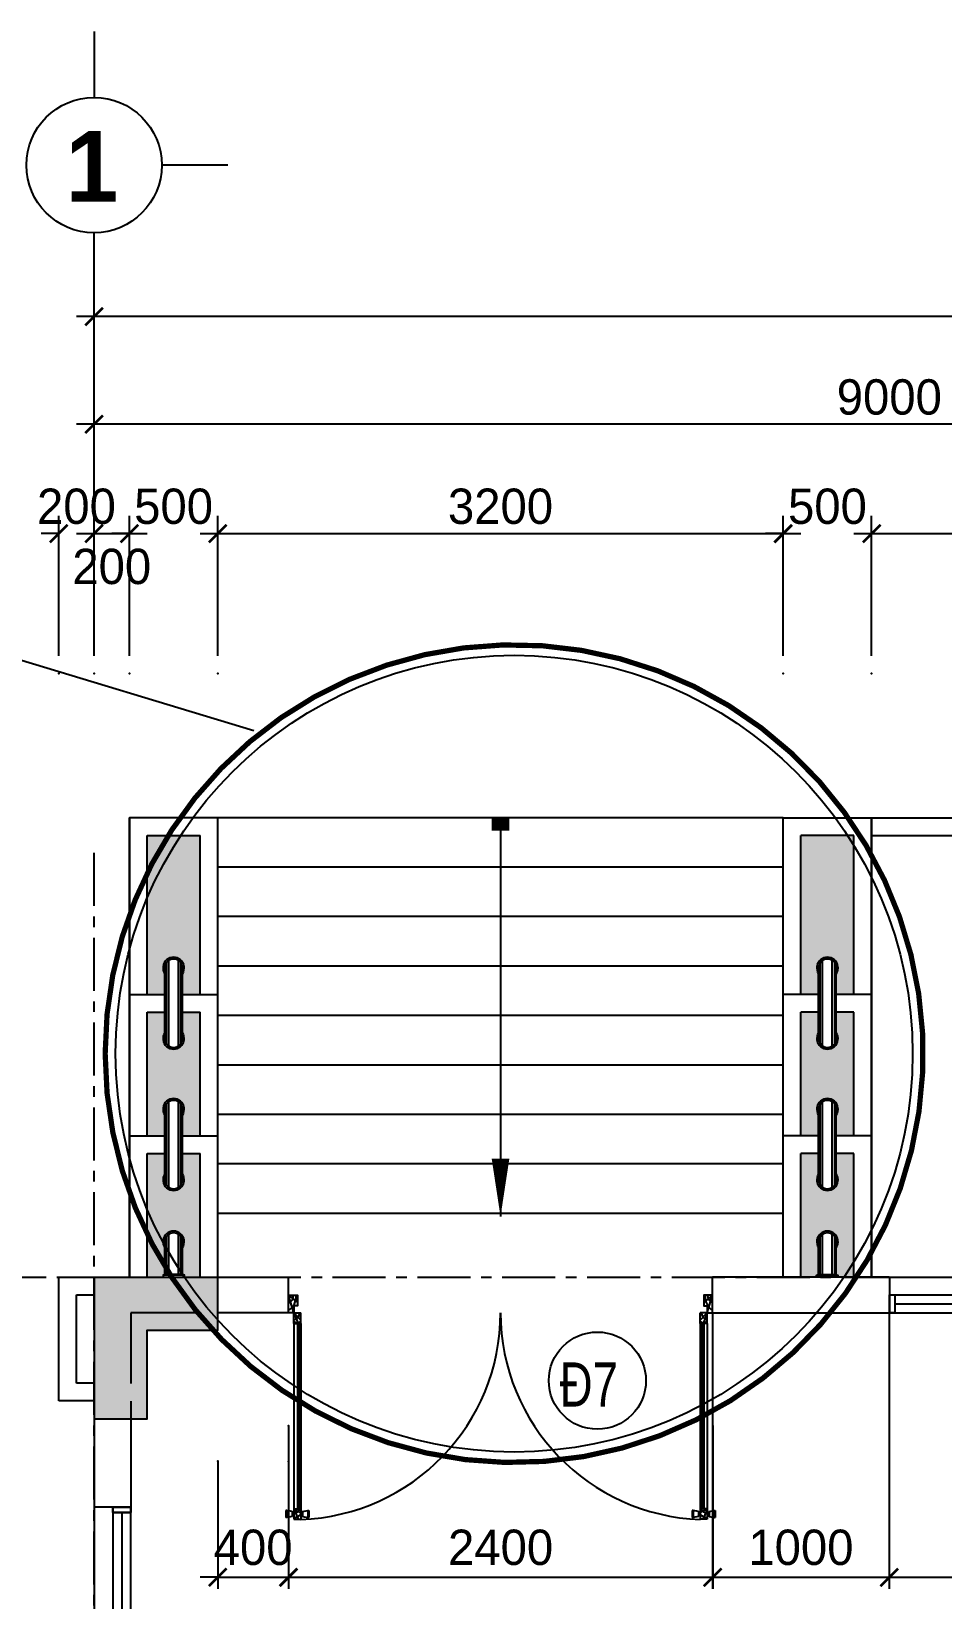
# Model space of a CAD drawing. Header units: inches. Extents: x -844707 to -690155, y -211546 to -175871.
# Drawn here: x -804174 to -799018, y -186416 to -177539 of the extents above; entities that cross this region are included whole.
import ezdxf

# ---------------------------------------------------------------- set-up
doc = ezdxf.new("R2010")
doc.units = ezdxf.units.IN
doc.header["$LTSCALE"] = 48
doc.header["$MEASUREMENT"] = 0
doc.linetypes.add('CENTER', pattern=[2, 1.25, -0.25, 0.25, -0.25])
for name, color, linetype in [('DWGSHARE.com-co-DWGSHARE.com', 72, 'Continuous'), ('DWGSHARE.com-COT-DWGSHARE.com', 2, 'Continuous'), ('DWGSHARE.com-CUA-DWGSHARE.com', 231, 'Continuous'), ('DWGSHARE.com-DIM-DWGSHARE.com', 251, 'Continuous'), ('DWGSHARE.com-duong-DWGSHARE.com', 160, 'Continuous'), ('DWGSHARE.com-HATCH-DWGSHARE.com', 8, 'Continuous'), ('DWGSHARE.com-KTEN-DWGSHARE.com', 5, 'Continuous'), ('DWGSHARE.com-NET-DWGSHARE.com', 245, 'Continuous'), ('DWGSHARE.com-text-DWGSHARE.com', 3, 'Continuous'), ('DWGSHARE.com-truc-DWGSHARE.com', 250, 'CENTER'), ('DWGSHARE.com-TUONG-DWGSHARE.com', 7, 'Continuous')]:
    doc.layers.add(name, color=color, linetype=linetype)
doc.layers.add('DWGSHARE.com-DefPoints-DWGSHARE.com', color=7, linetype='Continuous', plot=False)
doc.styles.add('AVO-B', font='')
doc.styles.add('KTEN', font='', dxfattribs={"width": 0.9})
doc.styles.add('style4', font='')
doc.styles.add('VNI-AVO', font='')
doc.styles.get('AVO-B').set_extended_font_data('VNI-Avo', bold=True)
doc.styles.get('KTEN').set_extended_font_data('VNI-Helve-Condense')
doc.styles.get('style4').set_extended_font_data('VNI-Avo')
doc.styles.get('VNI-AVO').set_extended_font_data('VNI-Avo')
doc.dimstyles.new('100', dxfattribs={"dimscale": 0, "dimtxt": 200, "dimasz": 100, "dimexe": 65, "dimexo": 0, "dimgap": 65, "dimtad": 1, "dimdec": 0, "dimzin": 0, "dimdsep": 46, "dimtxsty": 'style4', "dimblk": 'ARCHTICK', "dimcen": 0.1, "dimdle": 100, "dimclrd": 256, "dimclre": 256, "dimclrt": 2, "dimadec": 0, "dimazin": 0, "dimtfac": 1, "dimtdec": 0, "dimtix": 1, "dimtmove": 2, "dimatfit": 3, "dimldrblk": 'ARCHTICK', "dimfxl": 1, "dimtolj": 1, "dimtzin": 0, "dimlwd": -1, "dimlwe": -1, "dimarcsym": 0})
doc.dimstyles.new('tl1-100', dxfattribs={"dimtxt": 200, "dimasz": 100, "dimexe": 100, "dimexo": 100, "dimgap": 50, "dimtad": 1, "dimdec": 0, "dimzin": 0, "dimdsep": 46, "dimtxsty": 'VNI-AVO', "dimblk": 'ARCHTICK', "dimcen": 1, "dimdle": 100, "dimclrd": 256, "dimclre": 256, "dimclrt": 2, "dimadec": 0, "dimazin": 0, "dimtfac": 1, "dimtdec": 0, "dimtix": 1, "dimtofl": 0, "dimtmove": 2, "dimatfit": 3, "dimldrblk": 'ARCHTICK', "dimfxl": 1, "dimtolj": 2, "dimtzin": 0, "dimarcsym": 0})

# ---------------------------------------------------------------- blocks, each defined once
blk = doc.blocks.new('cua2400')
at = {"color": 3}
for p, q in [((-1169.9, 1155), (-1129.9, 1155)), ((-1169.9, 1095), (-1169.9, 1155)), ((-1129.9, 1095), (-1129.9, 1155)), ((1129.9, 1095), (1129.9, 1155)), ((1169.9, 1155), (1129.9, 1155)), ((1169.9, 1095), (1169.9, 1155)), ((-1169.9, 1095), (-1129.9, 1095)), ((1169.9, 1095), (1129.9, 1095)), ((-1169.9, 46.2), (-1129.9, 46.2)), ((-1169.9, 46.2), (-1169.9, -13.8)), ((-1129.9, 46.2), (-1129.9, -13.8)), ((1129.9, 46.2), (1129.9, -13.8)), ((1169.9, 46.2), (1129.9, 46.2)), ((1169.9, 46.2), (1169.9, -13.8)), ((-1169.9, -13.8), (-1129.9, -13.8)), ((1169.9, -13.8), (1129.9, -13.8))]:
    blk.add_line(p, q, dxfattribs=at)
at = {"color": 1}
for p, q in [((-1169.9, 1095), (-1145.8, 1155)), ((1169.9, 1095), (1145.8, 1155)), ((-1214.9, 1105), (-1214.9, 1145)), ((-1209.9, 1145), (-1214.9, 1145)), ((-1209.9, 1105), (-1214.9, 1105)), ((-1179.9, 1140), (-1209.9, 1145)), ((-1209.9, 1105), (-1209.9, 1145)), ((-1179.9, 1110), (-1209.9, 1105)), ((-1179.9, 1110), (-1179.9, 1140)), ((-1169.9, 1135), (-1179.9, 1135)), ((-1169.9, 1115), (-1179.9, 1115)), ((-1169.9, 1095), (-1129.9, 1117.5)), ((-1129.9, 1135), (-1119.9, 1135)), ((-1129.9, 1115), (-1119.9, 1115)), ((-1119.9, 1140), (-1089.9, 1145)), ((-1119.9, 1110), (-1119.9, 1140)), ((-1119.9, 1110), (-1089.9, 1105)), ((-1089.9, 1105), (-1089.9, 1145)), ((-1089.9, 1145), (-1084.9, 1145)), ((-1089.9, 1105), (-1084.9, 1105)), ((-1084.9, 1105), (-1084.9, 1145)), ((1089.9, 1145), (1084.9, 1145)), ((1084.9, 1105), (1084.9, 1145)), ((1089.9, 1105), (1084.9, 1105)), ((1119.9, 1140), (1089.9, 1145)), ((1089.9, 1105), (1089.9, 1145)), ((1119.9, 1110), (1089.9, 1105)), ((1119.9, 1110), (1119.9, 1140)), ((1129.9, 1135), (1119.9, 1135)), ((1129.9, 1115), (1119.9, 1115)), ((1169.9, 1095), (1129.9, 1117.5)), ((1169.9, 1135), (1179.9, 1135)), ((1169.9, 1115), (1179.9, 1115)), ((1179.9, 1140), (1209.9, 1145)), ((1179.9, 1110), (1179.9, 1140)), ((1179.9, 1110), (1209.9, 1105)), ((1209.9, 1105), (1209.9, 1145)), ((1209.9, 1145), (1214.9, 1145)), ((1209.9, 1105), (1214.9, 1105)), ((1214.9, 1105), (1214.9, 1145)), ((-1169.9, -13.8), (-1145.8, 46.2)), ((-1169.9, -13.8), (-1129.9, 28.7)), ((1169.9, -13.8), (1129.9, 28.7)), ((1169.9, -13.8), (1145.8, 46.2)), ((-1169.9, -13.8), (-1199.9, -113.8)), ((-1199.9, -113.8), (-1149.9, -73.1)), ((1199.9, -113.8), (1149.9, -73.1)), ((1169.9, -13.8), (1199.9, -113.8))]:
    blk.add_line(p, q, dxfattribs=at)
for p, q in [((-1169.9, 46.2), (-1169.9, 1095)), ((-1149.9, 46.2), (-1149.9, 1095)), ((-1139.9, 46.2), (-1139.9, 1095)), ((-1129.9, 46.2), (-1129.9, 1095)), ((1129.9, 46.2), (1129.9, 1095)), ((1139.9, 46.2), (1139.9, 1095)), ((1149.9, 46.2), (1149.9, 1095)), ((1169.9, 46.2), (1169.9, 1095))]:
    blk.add_line(p, q)
at = {"color": 3}
for points in [[(-1169.9, -53.8), (-1169.9, -13.8), (-1199.9, -13.8), (-1199.9, -113.8), (-1149.9, -113.8), (-1149.9, -53.8)], [(1169.9, -53.8), (1169.9, -13.8), (1199.9, -13.8), (1199.9, -113.8), (1149.9, -113.8), (1149.9, -53.8)]]:
    blk.add_lwpolyline(points, close=True, dxfattribs=at)
at = {"color": 1}
for centre, radius, start, end in [((-1169.9, -13.8), 1170, 0, 88.04079), ((1169.9, -13.8), 1170, 91.95921, 180), ((-1165.8, 1102.4), 42, 31.3101, 95.62688), ((-1160.5, 1092.4), 24.2, 6.04182, 112.89369), ((1165.8, 1102.4), 42, 84.37312, 148.6899), ((1160.5, 1092.4), 24.2, 67.10631, 173.95818), ((-1149.9, 7.6), 34.3, 54.32716, 125.75666), ((-1175.8, -13.1), 39.4, 358.8582, 81.3705), ((1149.9, 7.6), 34.3, 54.24334, 125.67284), ((1175.8, -13.1), 39.4, 98.6295, 181.1418), ((-1253.6, -106.1), 96.3, 355.39216, 56.0902), ((-1212.6, -109.5), 41, 353.86117, 71.95721), ((1253.6, -106.1), 96.3, 123.9098, 184.60784), ((1212.6, -109.5), 41, 108.04279, 186.13883)]:
    blk.add_arc(centre, radius, start, end, dxfattribs=at)
blk = doc.blocks.new('_ArchTick')
at = {"color": 0, "linetype": 'ByBlock', "const_width": 0.15}
blk.add_lwpolyline([(-0.5, -0.5), (0.5, 0.5)], dxfattribs=at)
blk = doc.blocks.new('*D52')
at = {"layer": 'DWGSHARE.com-DefPoints-DWGSHARE.com', "color": 0, "transparency": 16777216}
for p in [(-803819.5, -179763), (-803819.5, -181172.7), (-794819.5, -181172.7)]:
    blk.add_point(p, dxfattribs=at)
at = {"layer": 'DWGSHARE.com-DIM-DWGSHARE.com', "lineweight": -2, "transparency": 16777216}
for p, q in [((-803819.5, -181072.7), (-803819.5, -179663)), ((-794819.5, -181072.7), (-794819.5, -179663)), ((-794719.5, -179763), (-803919.5, -179763))]:
    blk.add_line(p, q, dxfattribs=at)
at = {"layer": 'DWGSHARE.com-DIM-DWGSHARE.com', "lineweight": -2, "transparency": 16777216, "xscale": 100, "yscale": 100, "zscale": 100, "rotation": 180}
blk.add_blockref('_ArchTick', (-803819.5, -179763), dxfattribs=at)
at = {"layer": 'DWGSHARE.com-DIM-DWGSHARE.com', "lineweight": -2, "transparency": 16777216, "xscale": 100, "yscale": 100, "zscale": 100}
blk.add_blockref('_ArchTick', (-794819.5, -179763), dxfattribs=at)
at = {"layer": 'DWGSHARE.com-DIM-DWGSHARE.com', "color": 2, "transparency": 16777216, "insert": (-799319.5, -179609.5), "char_height": 200, "attachment_point": 5, "style": 'VNI-AVO'}
blk.add_mtext('\\A2;9000', dxfattribs=at)
blk = doc.blocks.new('*D53')
at = {"layer": 'DWGSHARE.com-DefPoints-DWGSHARE.com', "color": 0, "transparency": 16777216}
for p in [(-803819.5, -179153.6), (-803819.5, -181172.7), (-781819.5, -181172.7)]:
    blk.add_point(p, dxfattribs=at)
at = {"layer": 'DWGSHARE.com-DIM-DWGSHARE.com', "lineweight": -2, "transparency": 16777216}
for p, q in [((-803819.5, -181072.7), (-803819.5, -179053.6)), ((-781819.5, -181072.7), (-781819.5, -179053.6)), ((-781719.5, -179153.6), (-803919.5, -179153.6))]:
    blk.add_line(p, q, dxfattribs=at)
at = {"layer": 'DWGSHARE.com-DIM-DWGSHARE.com', "lineweight": -2, "transparency": 16777216, "xscale": 100, "yscale": 100, "zscale": 100, "rotation": 180}
blk.add_blockref('_ArchTick', (-803819.5, -179153.6), dxfattribs=at)
at = {"layer": 'DWGSHARE.com-DIM-DWGSHARE.com', "lineweight": -2, "transparency": 16777216, "xscale": 100, "yscale": 100, "zscale": 100}
blk.add_blockref('_ArchTick', (-781819.5, -179153.6), dxfattribs=at)
at = {"layer": 'DWGSHARE.com-DIM-DWGSHARE.com', "color": 2, "transparency": 16777216, "insert": (-792519.5, -178923.1), "char_height": 200, "attachment_point": 5, "style": 'VNI-AVO'}
blk.add_mtext('\\A2;22000', dxfattribs=at)
blk = doc.blocks.new('*D258')
at = {"layer": 'DWGSHARE.com-DefPoints-DWGSHARE.com', "color": 0, "transparency": 16777216}
for p in [(-803619.8, -180381.7), (-803819.5, -181172.7), (-803619.8, -181172.7)]:
    blk.add_point(p, dxfattribs=at)
at = {"layer": 'DWGSHARE.com-DIM-DWGSHARE.com', "lineweight": -2, "transparency": 16777216}
for p, q in [((-803819.5, -181072.7), (-803819.5, -180281.7)), ((-803619.8, -181072.7), (-803619.8, -180281.7)), ((-803919.5, -180381.7), (-803519.8, -180381.7))]:
    blk.add_line(p, q, dxfattribs=at)
at = {"layer": 'DWGSHARE.com-DIM-DWGSHARE.com', "lineweight": -2, "transparency": 16777216, "xscale": 100, "yscale": 100, "zscale": 100, "rotation": 180}
blk.add_blockref('_ArchTick', (-803819.5, -180381.7), dxfattribs=at)
at = {"layer": 'DWGSHARE.com-DIM-DWGSHARE.com', "lineweight": -2, "transparency": 16777216, "xscale": 100, "yscale": 100, "zscale": 100}
blk.add_blockref('_ArchTick', (-803619.8, -180381.7), dxfattribs=at)
at = {"layer": 'DWGSHARE.com-DIM-DWGSHARE.com', "color": 2, "transparency": 16777216, "insert": (-803719.6, -180568.8), "char_height": 200, "attachment_point": 5, "style": 'VNI-AVO'}
blk.add_mtext('\\A2;200', dxfattribs=at)
blk = doc.blocks.new('*D259')
at = {"layer": 'DWGSHARE.com-DefPoints-DWGSHARE.com', "color": 0, "transparency": 16777216}
for p in [(-799919.7, -180381.7), (-803119.6, -181172.7), (-799919.7, -181172.7)]:
    blk.add_point(p, dxfattribs=at)
at = {"layer": 'DWGSHARE.com-DIM-DWGSHARE.com', "lineweight": -2, "transparency": 16777216}
for p, q in [((-803119.6, -181072.7), (-803119.6, -180281.7)), ((-799919.7, -181072.7), (-799919.7, -180281.7)), ((-803219.6, -180381.7), (-799819.7, -180381.7))]:
    blk.add_line(p, q, dxfattribs=at)
at = {"layer": 'DWGSHARE.com-DIM-DWGSHARE.com', "lineweight": -2, "transparency": 16777216, "xscale": 100, "yscale": 100, "zscale": 100, "rotation": 180}
blk.add_blockref('_ArchTick', (-803119.6, -180381.7), dxfattribs=at)
at = {"layer": 'DWGSHARE.com-DIM-DWGSHARE.com', "lineweight": -2, "transparency": 16777216, "xscale": 100, "yscale": 100, "zscale": 100}
blk.add_blockref('_ArchTick', (-799919.7, -180381.7), dxfattribs=at)
at = {"layer": 'DWGSHARE.com-DIM-DWGSHARE.com', "color": 2, "transparency": 16777216, "insert": (-801519.6, -180228.2), "char_height": 200, "attachment_point": 5, "style": 'VNI-AVO'}
blk.add_mtext('\\A2;3200', dxfattribs=at)
blk = doc.blocks.new('*D260')
at = {"layer": 'DWGSHARE.com-DefPoints-DWGSHARE.com', "color": 0, "transparency": 16777216}
for p in [(-795019.4, -180381.7), (-799419.5, -181172.7), (-795019.4, -181172.7)]:
    blk.add_point(p, dxfattribs=at)
at = {"layer": 'DWGSHARE.com-DIM-DWGSHARE.com', "lineweight": -2, "transparency": 16777216}
for p, q in [((-799419.5, -181072.7), (-799419.5, -180281.7)), ((-795019.4, -181072.7), (-795019.4, -180281.7)), ((-799519.5, -180381.7), (-794919.4, -180381.7))]:
    blk.add_line(p, q, dxfattribs=at)
at = {"layer": 'DWGSHARE.com-DIM-DWGSHARE.com', "lineweight": -2, "transparency": 16777216, "xscale": 100, "yscale": 100, "zscale": 100, "rotation": 180}
blk.add_blockref('_ArchTick', (-799419.5, -180381.7), dxfattribs=at)
at = {"layer": 'DWGSHARE.com-DIM-DWGSHARE.com', "lineweight": -2, "transparency": 16777216, "xscale": 100, "yscale": 100, "zscale": 100}
blk.add_blockref('_ArchTick', (-795019.4, -180381.7), dxfattribs=at)
at = {"layer": 'DWGSHARE.com-DIM-DWGSHARE.com', "color": 2, "transparency": 16777216, "insert": (-797219.4, -180228.2), "char_height": 200, "attachment_point": 5, "style": 'VNI-AVO'}
blk.add_mtext('\\A2;4400', dxfattribs=at)
blk = doc.blocks.new('*D294')
at = {"layer": 'DWGSHARE.com-DefPoints-DWGSHARE.com', "color": 0, "transparency": 16777216}
for p in [(-803819.5, -180381.7), (-804019.1, -181172.7), (-803819.5, -181172.7)]:
    blk.add_point(p, dxfattribs=at)
at = {"layer": 'DWGSHARE.com-DIM-DWGSHARE.com', "lineweight": -2, "transparency": 16777216}
for p, q in [((-804019.1, -181072.7), (-804019.1, -180281.7)), ((-803819.5, -181072.7), (-803819.5, -180281.7)), ((-804019.1, -180381.7), (-804119.1, -180381.7)), ((-803819.5, -180381.7), (-803719.5, -180381.7))]:
    blk.add_line(p, q, dxfattribs=at)
at = {"layer": 'DWGSHARE.com-DIM-DWGSHARE.com', "lineweight": -2, "transparency": 16777216, "xscale": 100, "yscale": 100, "zscale": 100}
blk.add_blockref('_ArchTick', (-804019.1, -180381.7), dxfattribs=at)
at = {"layer": 'DWGSHARE.com-DIM-DWGSHARE.com', "lineweight": -2, "transparency": 16777216, "xscale": 100, "yscale": 100, "zscale": 100, "rotation": 180}
blk.add_blockref('_ArchTick', (-803819.5, -180381.7), dxfattribs=at)
at = {"layer": 'DWGSHARE.com-DIM-DWGSHARE.com', "color": 2, "transparency": 16777216, "insert": (-803919.3, -180228.2), "char_height": 200, "attachment_point": 5, "style": 'VNI-AVO'}
blk.add_mtext('\\A2;200', dxfattribs=at)
blk = doc.blocks.new('*D295')
at = {"layer": 'DWGSHARE.com-DefPoints-DWGSHARE.com', "color": 0, "transparency": 16777216}
for p in [(-803119.6, -180381.7), (-803619.8, -181172.7), (-803119.6, -181172.7)]:
    blk.add_point(p, dxfattribs=at)
at = {"layer": 'DWGSHARE.com-DIM-DWGSHARE.com', "lineweight": -2, "transparency": 16777216}
for p, q in [((-803619.8, -181072.7), (-803619.8, -180281.7)), ((-803119.6, -181072.7), (-803119.6, -180281.7)), ((-803619.8, -180381.7), (-803719.8, -180381.7)), ((-803119.6, -180381.7), (-803019.6, -180381.7))]:
    blk.add_line(p, q, dxfattribs=at)
at = {"layer": 'DWGSHARE.com-DIM-DWGSHARE.com', "lineweight": -2, "transparency": 16777216, "xscale": 100, "yscale": 100, "zscale": 100}
blk.add_blockref('_ArchTick', (-803619.8, -180381.7), dxfattribs=at)
at = {"layer": 'DWGSHARE.com-DIM-DWGSHARE.com', "lineweight": -2, "transparency": 16777216, "xscale": 100, "yscale": 100, "zscale": 100, "rotation": 180}
blk.add_blockref('_ArchTick', (-803119.6, -180381.7), dxfattribs=at)
at = {"layer": 'DWGSHARE.com-DIM-DWGSHARE.com', "color": 2, "transparency": 16777216, "insert": (-803369.7, -180228.2), "char_height": 200, "attachment_point": 5, "style": 'VNI-AVO'}
blk.add_mtext('\\A2;500', dxfattribs=at)
blk = doc.blocks.new('*D296')
at = {"layer": 'DWGSHARE.com-DefPoints-DWGSHARE.com', "color": 0, "transparency": 16777216}
for p in [(-799419.5, -180381.7), (-799919.7, -181172.7), (-799419.5, -181172.7)]:
    blk.add_point(p, dxfattribs=at)
at = {"layer": 'DWGSHARE.com-DIM-DWGSHARE.com', "lineweight": -2, "transparency": 16777216}
for p, q in [((-799919.7, -181072.7), (-799919.7, -180281.7)), ((-799419.5, -181072.7), (-799419.5, -180281.7)), ((-799919.7, -180381.7), (-800019.7, -180381.7)), ((-799419.5, -180381.7), (-799319.5, -180381.7))]:
    blk.add_line(p, q, dxfattribs=at)
at = {"layer": 'DWGSHARE.com-DIM-DWGSHARE.com', "lineweight": -2, "transparency": 16777216, "xscale": 100, "yscale": 100, "zscale": 100}
blk.add_blockref('_ArchTick', (-799919.7, -180381.7), dxfattribs=at)
at = {"layer": 'DWGSHARE.com-DIM-DWGSHARE.com', "lineweight": -2, "transparency": 16777216, "xscale": 100, "yscale": 100, "zscale": 100, "rotation": 180}
blk.add_blockref('_ArchTick', (-799419.5, -180381.7), dxfattribs=at)
at = {"layer": 'DWGSHARE.com-DIM-DWGSHARE.com', "color": 2, "transparency": 16777216, "insert": (-799669.6, -180228.2), "char_height": 200, "attachment_point": 5, "style": 'VNI-AVO'}
blk.add_mtext('\\A2;500', dxfattribs=at)
blk = doc.blocks.new('*D415')
at = {"layer": 'DWGSHARE.com-DefPoints-DWGSHARE.com', "color": 0, "transparency": 16777216}
for p in [(-803119.5, -185632.4), (-802719.6, -185632.9), (-802719.6, -186289.3)]:
    blk.add_point(p, dxfattribs=at)
at = {"layer": 'DWGSHARE.com-DIM-DWGSHARE.com', "transparency": 16777216}
for p, q in [((-803119.5, -185632.4), (-803119.5, -186354.3)), ((-802719.6, -185632.9), (-802719.6, -186354.3)), ((-803119.5, -186289.3), (-803219.5, -186289.3)), ((-803119.5, -186289.3), (-802719.6, -186289.3)), ((-802719.6, -186289.3), (-802619.6, -186289.3))]:
    blk.add_line(p, q, dxfattribs=at)
at = {"layer": 'DWGSHARE.com-DIM-DWGSHARE.com', "transparency": 16777216, "xscale": 100, "yscale": 100, "zscale": 100}
blk.add_blockref('_ArchTick', (-803119.5, -186289.3), dxfattribs=at)
at = {"layer": 'DWGSHARE.com-DIM-DWGSHARE.com', "transparency": 16777216, "xscale": 100, "yscale": 100, "zscale": 100, "rotation": 180}
blk.add_blockref('_ArchTick', (-802719.6, -186289.3), dxfattribs=at)
at = {"layer": 'DWGSHARE.com-DIM-DWGSHARE.com', "color": 2, "transparency": 16777216, "insert": (-802919.5, -186120.8), "char_height": 200, "attachment_point": 5, "style": 'style4'}
blk.add_mtext('\\A1;400', dxfattribs=at)
blk = doc.blocks.new('*D416')
at = {"layer": 'DWGSHARE.com-DefPoints-DWGSHARE.com', "color": 0, "transparency": 16777216}
for p in [(-802719.4, -185432.5), (-800318.9, -185431.3), (-800318.9, -186289.3)]:
    blk.add_point(p, dxfattribs=at)
at = {"layer": 'DWGSHARE.com-DIM-DWGSHARE.com', "transparency": 16777216}
for p, q in [((-802719.4, -185432.5), (-802719.4, -186354.3)), ((-800318.9, -185431.3), (-800318.9, -186354.3)), ((-802819.4, -186289.3), (-800218.9, -186289.3))]:
    blk.add_line(p, q, dxfattribs=at)
at = {"layer": 'DWGSHARE.com-DIM-DWGSHARE.com', "transparency": 16777216, "xscale": 100, "yscale": 100, "zscale": 100, "rotation": 180}
blk.add_blockref('_ArchTick', (-802719.4, -186289.3), dxfattribs=at)
at = {"layer": 'DWGSHARE.com-DIM-DWGSHARE.com', "transparency": 16777216, "xscale": 100, "yscale": 100, "zscale": 100}
blk.add_blockref('_ArchTick', (-800318.9, -186289.3), dxfattribs=at)
at = {"layer": 'DWGSHARE.com-DIM-DWGSHARE.com', "color": 2, "transparency": 16777216, "insert": (-801519.1, -186120.8), "char_height": 200, "attachment_point": 5, "style": 'style4'}
blk.add_mtext('\\A1;2400', dxfattribs=at)
blk = doc.blocks.new('*D417')
at = {"layer": 'DWGSHARE.com-DefPoints-DWGSHARE.com', "color": 0, "transparency": 16777216}
for p in [(-800319.5, -184792.1), (-799319.8, -184792.1), (-799319.8, -186289.3)]:
    blk.add_point(p, dxfattribs=at)
at = {"layer": 'DWGSHARE.com-DIM-DWGSHARE.com', "transparency": 16777216}
for p, q in [((-800319.5, -184792.1), (-800319.5, -186354.3)), ((-799319.8, -184792.1), (-799319.8, -186354.3)), ((-800419.5, -186289.3), (-799219.8, -186289.3))]:
    blk.add_line(p, q, dxfattribs=at)
at = {"layer": 'DWGSHARE.com-DIM-DWGSHARE.com', "transparency": 16777216, "xscale": 100, "yscale": 100, "zscale": 100, "rotation": 180}
blk.add_blockref('_ArchTick', (-800319.5, -186289.3), dxfattribs=at)
at = {"layer": 'DWGSHARE.com-DIM-DWGSHARE.com', "transparency": 16777216, "xscale": 100, "yscale": 100, "zscale": 100}
blk.add_blockref('_ArchTick', (-799319.8, -186289.3), dxfattribs=at)
at = {"layer": 'DWGSHARE.com-DIM-DWGSHARE.com', "color": 2, "transparency": 16777216, "insert": (-799819.7, -186120.8), "char_height": 200, "attachment_point": 5, "style": 'style4'}
blk.add_mtext('\\A1;1000', dxfattribs=at)
blk = doc.blocks.new('*D418')
at = {"layer": 'DWGSHARE.com-DefPoints-DWGSHARE.com', "color": 0, "transparency": 16777216}
for p in [(-799319.8, -184792.1), (-795319.4, -185573.2), (-795319.4, -186289.3)]:
    blk.add_point(p, dxfattribs=at)
at = {"layer": 'DWGSHARE.com-DIM-DWGSHARE.com', "transparency": 16777216}
for p, q in [((-799319.8, -184792.1), (-799319.8, -186354.3)), ((-795319.4, -185573.2), (-795319.4, -186354.3)), ((-799419.8, -186289.3), (-795219.4, -186289.3))]:
    blk.add_line(p, q, dxfattribs=at)
at = {"layer": 'DWGSHARE.com-DIM-DWGSHARE.com', "transparency": 16777216, "xscale": 100, "yscale": 100, "zscale": 100, "rotation": 180}
blk.add_blockref('_ArchTick', (-799319.8, -186289.3), dxfattribs=at)
at = {"layer": 'DWGSHARE.com-DIM-DWGSHARE.com', "transparency": 16777216, "xscale": 100, "yscale": 100, "zscale": 100}
blk.add_blockref('_ArchTick', (-795319.4, -186289.3), dxfattribs=at)
at = {"layer": 'DWGSHARE.com-DIM-DWGSHARE.com', "color": 2, "transparency": 16777216, "insert": (-797319.6, -186120.8), "char_height": 200, "attachment_point": 5, "style": 'style4'}
blk.add_mtext('\\A1;4000', dxfattribs=at)

msp = doc.modelspace()

# ---------------------------------------------------------------- hatches: boundary and pattern name
at = {"layer": 'DWGSHARE.com-co-DWGSHARE.com'}
h = msp.add_hatch(dxfattribs=at)
h.set_pattern_fill('AR-CONC', color=256, scale=20, style=0)
h.set_pattern_definition([(50, (-2108.91, 243.67), (143.452037, -12.550427), [15, -165]), (355, (-2108.91, 243.67), (-27.750267, 150.438427), [12, -132]), (100.4514, (-2096.96, 242.62), (115.701876, 137.887908), [12.748038, -140.228422]), (46.1842, (-2108.91, 283.67), (213.44821, -33.103803), [22.5, -247.5]), (96.6356, (-2091.12, 280.9), (186.93254, 194.823574), [19.12206, -210.3426]), (351.1842, (-2108.9, 283.67), (186.93239, 194.82372), [18, -198]), (21, (-2088.91, 273.67), (119.38141, -80.523778), [15, -165]), (326, (-2088.91, 273.67), (48.663066, 145.03001), [12, -132]), (71.4514, (-2078.96, 266.96), (168.044526, 64.5061), [12.748038, -140.228422]), (37.5, (-2108.91, 243.667), (2.431971, 66.5787708), [0, -130.4, 0, -134, 0, -132.5]), (7.5, (-2108.91, 243.67), (52.6139075, 78.8823424), [0, -76.4, 0, -127.4, 0, -50.5]), (327.5, (-2153.51, 243.67), (106.7644872, -4.5109743), [0, -50, 0, -156, 0, -207]), (317.5, (-2173.51, 243.67), (116.637234, 20.020996), [0, -65, 0, -103.6, 0, -147])])
h.paths.add_polyline_path([(-803219.6, -182089.8), (-803519.6, -182089.8), (-803519.6, -182989.7), (-803419.6, -182989.7), (-803419.6, -182872.8, -1.863325), (-803319.6, -182872.8), (-803319.6, -182989.7), (-803219.6, -182989.7)])
h.paths.add_polyline_path([(-803219.6, -183089.7), (-803319.6, -183089.7), (-803319.6, -183206.5, -1.863325), (-803419.6, -183206.5), (-803419.6, -183089.7), (-803519.6, -183089.7), (-803519.6, -183789.7), (-803419.6, -183789.7), (-803419.6, -183672.8, -1.863325), (-803319.6, -183672.8), (-803319.6, -183789.7), (-803219.6, -183789.7)])
h.paths.add_polyline_path([(-803219.6, -183889.7), (-803319.6, -183889.7), (-803319.6, -184006.5, -1.863325), (-803419.6, -184006.5), (-803419.6, -183889.7), (-803519.6, -183889.7), (-803519.6, -184589.7), (-803428.6, -184589.7), (-803428.6, -184579.6), (-803419.6, -184575.1), (-803419.6, -184422.8, -1.863325), (-803319.6, -184422.8), (-803319.6, -184574.1), (-803308.6, -184579.6), (-803308.6, -184589.7), (-803219.6, -184589.7)])
h.paths.add_polyline_path([(-799519.7, -182089.8), (-799819.7, -182089.8), (-799819.7, -182989.7), (-799719.7, -182989.7), (-799719.7, -182872.8, -1.863325), (-799619.7, -182872.8), (-799619.7, -182989.7), (-799519.7, -182989.7)])
h.paths.add_polyline_path([(-799519.7, -183089.7), (-799619.7, -183089.7), (-799619.7, -183206.5, -1.863325), (-799719.7, -183206.5), (-799719.7, -183089.7), (-799819.7, -183089.7), (-799819.7, -183789.7), (-799719.7, -183789.7), (-799719.7, -183672.8, -1.863325), (-799619.7, -183672.8), (-799619.7, -183789.7), (-799519.7, -183789.7)])
h.paths.add_polyline_path([(-799519.7, -183889.7), (-799619.7, -183889.7), (-799619.7, -184006.5, -1.863325), (-799719.7, -184006.5), (-799719.7, -183889.7), (-799819.7, -183889.7), (-799819.7, -184589.7), (-799730.7, -184589.7), (-799730.7, -184579.6), (-799719.7, -184574.1), (-799719.7, -184422.8, -1.863325), (-799619.7, -184422.8), (-799619.7, -184575.1), (-799610.7, -184579.6), (-799610.7, -184589.7), (-799519.7, -184589.7)])
at = {"layer": 'DWGSHARE.com-COT-DWGSHARE.com'}
msp.add_hatch(color=256, dxfattribs=at).paths.add_polyline_path([(-803119.5, -184591.8), (-803819.5, -184591.8), (-803819.5, -185391.9), (-803519.5, -185391.9), (-803519.5, -184889.8), (-803119.5, -184889.8)])

# ---------------------------------------------------------------- linework, layer by layer
msp.add_lwpolyline([(-803119.5, -184591.8), (-803819.5, -184591.8), (-803819.5, -185391.9), (-803519.5, -185391.9), (-803519.5, -184889.8), (-803119.5, -184889.8)], close=True, dxfattribs=at)
at = {"layer": 'DWGSHARE.com-CUA-DWGSHARE.com'}
msp.add_circle((-800971.5, -185176.1), 275, dxfattribs=at)
at = {"layer": 'DWGSHARE.com-DIM-DWGSHARE.com'}
for p, q in [((-803819.5, -177538.9), (-803819.5, -177912.9)), ((-803062.5, -178295.9), (-803436.5, -178295.9)), ((-803819.5, -179052.9), (-803819.5, -178678.9)), ((-802915.4, -181497.2), (-804939.6, -180885.9))]:
    msp.add_line(p, q, dxfattribs=at)
for centre, radius in [((-803819.5, -178295.9), 383), ((-801442.6, -183325.3), 2314.3), ((-801442.6, -183325.3), 2254.9)]:
    msp.add_circle(centre, radius, dxfattribs=at)
at = {"layer": 'DWGSHARE.com-duong-DWGSHARE.com', "const_width": 100}
msp.add_lwpolyline([(-801519.6, -181989.8), (-801519.6, -182063.3)], dxfattribs=at)
at = {"layer": 'DWGSHARE.com-duong-DWGSHARE.com'}
msp.add_lwpolyline([(-801519.6, -184247.8, 0, 100, 0), (-801519.6, -183919.7, 100, 100, 0)], format="xyseb", dxfattribs=at)
at = {"layer": 'DWGSHARE.com-HATCH-DWGSHARE.com'}
for p, q in [((-803418.6, -183249.6), (-803418.6, -182829.7)), ((-803416.6, -183256.7), (-803416.6, -182822.6)), ((-803410.6, -183268.3), (-803410.6, -182811.1)), ((-803396.6, -183281.8), (-803396.6, -182797.6)), ((-803342.6, -183281.8), (-803342.6, -182797.6)), ((-803328.6, -183268.3), (-803328.6, -182811.1)), ((-803322.6, -183256.7), (-803322.6, -182822.6)), ((-803320.6, -183249.6), (-803320.6, -182829.7)), ((-799718.7, -183249.6), (-799718.7, -182829.7)), ((-799716.7, -183256.7), (-799716.7, -182822.6)), ((-799710.7, -183268.3), (-799710.7, -182811.1)), ((-799696.7, -183281.8), (-799696.7, -182797.6)), ((-799642.7, -183281.8), (-799642.7, -182797.6)), ((-799628.7, -183268.3), (-799628.7, -182811.1)), ((-799622.7, -183256.7), (-799622.7, -182822.6)), ((-799620.7, -183249.6), (-799620.7, -182829.7)), ((-803418.6, -184049.6), (-803418.6, -183629.7)), ((-803416.6, -184056.7), (-803416.6, -183622.6)), ((-803410.6, -184068.3), (-803410.6, -183611.1)), ((-803396.6, -184081.8), (-803396.6, -183597.6)), ((-803342.6, -184081.8), (-803342.6, -183597.6)), ((-803328.6, -184068.3), (-803328.6, -183611.1)), ((-803322.6, -184056.7), (-803322.6, -183622.6)), ((-803320.6, -184049.6), (-803320.6, -183629.7)), ((-799718.7, -184049.6), (-799718.7, -183629.7)), ((-799716.7, -184056.7), (-799716.7, -183622.6)), ((-799710.7, -184068.3), (-799710.7, -183611.1)), ((-799696.7, -184081.8), (-799696.7, -183597.6)), ((-799642.7, -184081.8), (-799642.7, -183597.6)), ((-799628.7, -184068.3), (-799628.7, -183611.1)), ((-799622.7, -184056.7), (-799622.7, -183622.6)), ((-799620.7, -184049.6), (-799620.7, -183629.7)), ((-803410.6, -184574.7), (-803410.6, -184361.1)), ((-803396.6, -184574.7), (-803396.6, -184347.6)), ((-803342.6, -184574.7), (-803342.6, -184347.6)), ((-803328.6, -184574.7), (-803328.6, -184361.1)), ((-799710.7, -184574.7), (-799710.7, -184361.1)), ((-799696.7, -184574.7), (-799696.7, -184347.6)), ((-799642.7, -184574.7), (-799642.7, -184347.6)), ((-799628.7, -184574.7), (-799628.7, -184361.1)), ((-803418.6, -184574.7), (-803418.6, -184379.7)), ((-803416.6, -184574.7), (-803416.6, -184372.6)), ((-803322.6, -184574.7), (-803322.6, -184372.6)), ((-803320.6, -184574.7), (-803320.6, -184379.7)), ((-799718.7, -184574.7), (-799718.7, -184379.7)), ((-799716.7, -184574.7), (-799716.7, -184372.6)), ((-799622.7, -184574.7), (-799622.7, -184372.6)), ((-799620.7, -184574.7), (-799620.7, -184379.7)), ((-803308.6, -184579.6), (-803428.6, -184579.6)), ((-799730.7, -184579.6), (-799610.7, -184579.6))]:
    msp.add_line(p, q, dxfattribs=at)
for points in [[(-803308.6, -184589.6), (-803308.6, -184579.6), (-803318.6, -184574.6), (-803418.6, -184574.6), (-803428.6, -184579.6), (-803428.6, -184589.6)], [(-799730.7, -184589.6), (-799730.7, -184579.6), (-799720.7, -184574.6), (-799620.7, -184574.6), (-799610.7, -184579.6), (-799610.7, -184589.6)]]:
    msp.add_lwpolyline(points, close=True, dxfattribs=at)
at = {"layer": 'DWGSHARE.com-KTEN-DWGSHARE.com', "const_width": 29.7}
msp.add_lwpolyline([(-803756.9, -183325.3, -0.463538), (-801061.5, -181042.6, -2.157319), (-803756.9, -183325.3, 0)], format="xyb", dxfattribs=at)
at = {"layer": 'DWGSHARE.com-NET-DWGSHARE.com'}
for p, q in [((-803619.6, -184589.7), (-803619.6, -181989.8)), ((-803119.6, -184589.7), (-803119.6, -181989.8)), ((-799919.7, -181989.8), (-803119.6, -181989.8)), ((-801519.6, -182007.8), (-801519.6, -184247.8)), ((-799919.7, -184589.7), (-799919.7, -181989.8)), ((-799919.7, -184589.7), (-799919.7, -181989.8)), ((-799419.7, -184589.7), (-799419.7, -181989.8)), ((-799419.7, -181989.8), (-795019.4, -181989.8)), ((-803519.6, -182089.8), (-803219.6, -182089.8)), ((-803519.6, -182989.7), (-803519.6, -182089.8)), ((-803219.6, -182989.7), (-803219.6, -182089.8)), ((-799819.7, -182989.7), (-799819.7, -182089.8)), ((-799519.7, -182089.8), (-799819.7, -182089.8)), ((-799519.7, -182989.7), (-799519.7, -182089.8)), ((-799419.7, -182089.8), (-795019.4, -182089.8)), ((-799919.7, -182269.8), (-803119.6, -182269.8)), ((-799919.7, -182549.8), (-803119.6, -182549.8)), ((-803419.6, -183239.7), (-803419.6, -182839.7)), ((-803319.6, -183239.7), (-803319.6, -182839.7)), ((-799919.7, -182829.8), (-803119.6, -182829.8)), ((-799719.7, -183239.7), (-799719.7, -182839.7)), ((-799619.7, -183239.7), (-799619.7, -182839.7)), ((-803619.6, -182989.7), (-803419.6, -182989.7)), ((-803319.6, -182989.7), (-803119.6, -182989.7)), ((-799719.7, -182989.7), (-799919.7, -182989.7)), ((-799419.7, -182989.7), (-799619.7, -182989.7)), ((-803519.6, -183089.7), (-803419.6, -183089.7)), ((-803519.6, -183789.7), (-803519.6, -183089.7)), ((-803319.6, -183089.7), (-803219.6, -183089.7)), ((-803219.6, -183789.7), (-803219.6, -183089.7)), ((-799919.7, -183109.8), (-803119.6, -183109.8)), ((-799819.7, -183789.7), (-799819.7, -183089.7)), ((-799719.7, -183089.7), (-799819.7, -183089.7)), ((-799519.7, -183089.7), (-799619.7, -183089.7)), ((-799519.7, -183789.7), (-799519.7, -183089.7)), ((-799919.7, -183389.8), (-803119.6, -183389.8)), ((-803419.6, -184039.7), (-803419.6, -183639.7)), ((-803319.6, -184039.7), (-803319.6, -183639.7)), ((-799719.7, -184039.7), (-799719.7, -183639.7)), ((-799619.7, -184039.7), (-799619.7, -183639.7)), ((-799919.7, -183669.8), (-803119.6, -183669.8)), ((-803619.6, -183789.7), (-803419.6, -183789.7)), ((-803319.6, -183789.7), (-803119.6, -183789.7)), ((-799719.7, -183789.7), (-799919.7, -183789.7)), ((-799419.7, -183789.7), (-799619.7, -183789.7)), ((-803519.6, -183889.7), (-803419.6, -183889.7)), ((-803519.6, -184589.7), (-803519.6, -183889.7)), ((-803319.6, -183889.7), (-803219.6, -183889.7)), ((-803219.6, -184589.7), (-803219.6, -183889.7)), ((-799819.7, -184589.7), (-799819.7, -183889.7)), ((-799719.7, -183889.7), (-799819.7, -183889.7)), ((-799519.7, -183889.7), (-799619.7, -183889.7)), ((-799519.7, -184589.7), (-799519.7, -183889.7)), ((-799919.7, -183949.8), (-803119.6, -183949.8)), ((-799919.7, -184229.8), (-803119.6, -184229.8)), ((-803419.6, -184574.7), (-803419.6, -184389.7)), ((-803319.6, -184574.7), (-803319.6, -184389.7)), ((-799719.7, -184574.7), (-799719.7, -184389.7)), ((-799619.7, -184574.7), (-799619.7, -184389.7)), ((-799288.7, -184741.5), (-797930.6, -184741.6)), ((-803662.5, -185922.2), (-803662.5, -186477))]:
    msp.add_line(p, q, dxfattribs=at)
for points in [[(-803119.6, -181989.8), (-803619.6, -181989.8), (-803619.6, -184589.7), (-803119.6, -184589.7)], [(-799919.7, -181989.8), (-799419.7, -181989.8), (-799419.7, -184589.7), (-799919.7, -184589.7)]]:
    msp.add_lwpolyline(points, dxfattribs=at)
for points in [[(-799318.8, -184791.7), (-795319.4, -184791.7), (-795319.4, -184591.4), (-799318.8, -184591.4)], [(-799318.8, -184691.3), (-799288.7, -184691.3), (-799288.7, -184791.7), (-799318.8, -184791.7)], [(-799288.7, -184791.7), (-796587.1, -184791.7), (-796587.1, -184691.4), (-799288.7, -184691.4)], [(-803612.5, -185892), (-803819.5, -185892), (-803819.5, -187691.8), (-803612.5, -187691.8)], [(-803612.5, -185922.2), (-803713.1, -185922.2), (-803713.1, -187662), (-803612.5, -187662)], [(-803712.9, -185922.2), (-803712.9, -185892), (-803612.5, -185892), (-803612.5, -185922.2)], [(-803712.9, -185892), (-803712.9, -185922.2), (-803612.5, -185922.2), (-803612.5, -185892)]]:
    msp.add_lwpolyline(points, close=True, dxfattribs=at)
for centre, radius, start, end in [((-803369.6, -182839.7), 60, 326.44269, 213.55731), ((-803369.6, -182839.7), 50, 0, 180), ((-799669.7, -182839.7), 60, 326.44269, 213.55731), ((-799669.7, -182839.7), 50, 0, 180), ((-803369.6, -183239.7), 60, 146.44269, 33.55731), ((-799669.7, -183239.7), 60, 146.44269, 33.55731), ((-803369.6, -183239.7), 50, 180, 0), ((-799669.7, -183239.7), 50, 180, 0), ((-803369.6, -183639.7), 60, 326.44269, 213.55731), ((-803369.6, -183639.7), 50, 0, 180), ((-799669.7, -183639.7), 60, 326.44269, 213.55731), ((-799669.7, -183639.7), 50, 0, 180), ((-803369.6, -184039.7), 60, 146.44269, 33.55731), ((-799669.7, -184039.7), 60, 146.44269, 33.55731), ((-803369.6, -184039.7), 50, 180, 0), ((-799669.7, -184039.7), 50, 180, 0), ((-803369.6, -184389.7), 60, 326.44269, 213.55731), ((-803369.6, -184389.7), 50, 0, 180), ((-799669.7, -184389.7), 60, 326.44269, 213.55731), ((-799669.7, -184389.7), 50, 0, 180)]:
    msp.add_arc(centre, radius, start, end, dxfattribs=at)
at = {"layer": 'DWGSHARE.com-truc-DWGSHARE.com', "ltscale": 5}
for p, q in [((-803819.5, -206009.4), (-803819.5, -182151.4)), ((-779609.8, -184591.8), (-805848.8, -184591.8))]:
    msp.add_line(p, q, dxfattribs=at)
at = {"layer": 'DWGSHARE.com-TUONG-DWGSHARE.com'}
for p, q in [((-802719.4, -184592.1), (-804019.5, -184591.8)), ((-804019.5, -185289.7), (-804019.5, -184591.8)), ((-803819.5, -184591.8), (-803819.5, -185892)), ((-802719.6, -184792), (-802719.4, -184592.1)), ((-799319.8, -184590.9), (-800319.5, -184590.9)), ((-800319.5, -184792.1), (-800319.5, -184590.9)), ((-799318.8, -184591.7), (-799318.5, -184791.7)), ((-803919.5, -185189.7), (-803919.5, -184689.7)), ((-803919.5, -184689.7), (-803819.5, -184689.7)), ((-803612.5, -184791.7), (-803612.5, -185192.1)), ((-803219.5, -184791.9), (-803612.5, -184791.7)), ((-802719.4, -184792.1), (-803119.5, -184792)), ((-800319.5, -184792.1), (-799318.8, -184792.1)), ((-803819.5, -185189.7), (-803919.5, -185189.7)), ((-803819.5, -185289.7), (-804019.5, -185289.7)), ((-803612.5, -185291.9), (-803612.5, -185892)), ((-803612.5, -185892), (-803819.5, -185892))]:
    msp.add_line(p, q, dxfattribs=at)

# ---------------------------------------------------------------- block references
at = {"layer": 'DWGSHARE.com-HATCH-DWGSHARE.com', "rotation": 180}
msp.add_blockref('cua2400', (-801519.4, -184806), dxfattribs=at)

# ---------------------------------------------------------------- texts
at = {"layer": 'DWGSHARE.com-CUA-DWGSHARE.com', "style": 'KTEN', "width": 0.9}
msp.add_text('Ñ7', height=250, dxfattribs=at).set_placement((-801184.7, -185322.8))
at = {"layer": 'DWGSHARE.com-text-DWGSHARE.com', "color": 3, "style": 'AVO-B'}
msp.add_text('1', height=400, dxfattribs=at).set_placement((-803980.7, -178503.6))

# ---------------------------------------------------------------- dimensions: what is measured, and where the dimension line sits
at = {"layer": 'DWGSHARE.com-DIM-DWGSHARE.com'}
dim = msp.add_linear_dim(base=(-803819.5, -179153.6), p1=(-781819.5, -181172.7), p2=(-803819.5, -181172.7), angle=180, dimstyle='tl1-100', dxfattribs=at)
dim.commit()
dim.dimension.update_dxf_attribs({"geometry": '*D53', "text_midpoint": (-792519.5, -178923.1), "dimtype": 160})
dim = msp.add_linear_dim(base=(-803819.5, -179763), p1=(-794819.5, -181172.7), p2=(-803819.5, -181172.7), angle=180, dimstyle='tl1-100', override={"dimtmove": 1}, dxfattribs=at)
dim.commit()
dim.dimension.update_dxf_attribs({"geometry": '*D52', "text_midpoint": (-799319.5, -179609.5)})
for base, p1, p2, picture, middle in [((-803819.5, -180381.7), (-804019.1, -181172.7), (-803819.5, -181172.7), '*D294', (-803919.3, -180228.2)), ((-803119.6, -180381.7), (-803619.8, -181172.7), (-803119.6, -181172.7), '*D295', (-803369.7, -180228.2)), ((-799919.7, -180381.7), (-803119.6, -181172.7), (-799919.7, -181172.7), '*D259', (-801519.6, -180228.2)), ((-799419.5, -180381.7), (-799919.7, -181172.7), (-799419.5, -181172.7), '*D296', (-799669.6, -180228.2)), ((-795019.4, -180381.7), (-799419.5, -181172.7), (-795019.4, -181172.7), '*D260', (-797219.4, -180228.2))]:
    dim = msp.add_linear_dim(base=base, p1=p1, p2=p2, dimstyle='tl1-100', dxfattribs=at)
    dim.commit()
    dim.dimension.update_dxf_attribs({"geometry": picture, "text_midpoint": middle})
dim = msp.add_linear_dim(base=(-803619.8, -180381.7), p1=(-803819.5, -181172.7), p2=(-803619.8, -181172.7), dimstyle='tl1-100', dxfattribs=at)
dim.commit()
dim.dimension.update_dxf_attribs({"geometry": '*D258', "text_midpoint": (-803719.6, -180568.8), "dimtype": 160})
for base, p1, p2, picture, middle in [((-799319.8, -186289.3), (-800319.5, -184792.1), (-799319.8, -184792.1), '*D417', (-799819.7, -186120.8)), ((-795319.4, -186289.3), (-799319.8, -184792.1), (-795319.4, -185573.2), '*D418', (-797319.6, -186120.8)), ((-800318.9001, -186289.3381), (-802719.3638, -185432.5422), (-800318.9001, -185431.2909), '*D416', (-801519.132, -186120.8246)), ((-802719.6, -186289.3), (-803119.5, -185632.4), (-802719.6, -185632.9), '*D415', (-802919.5, -186120.8))]:
    dim = msp.add_linear_dim(base=base, p1=p1, p2=p2, dimstyle='100', override={"dimscale": 1}, dxfattribs=at)
    dim.commit()
    dim.dimension.update_dxf_attribs({"geometry": picture, "text_midpoint": middle})

doc.saveas('drawing.dxf')
